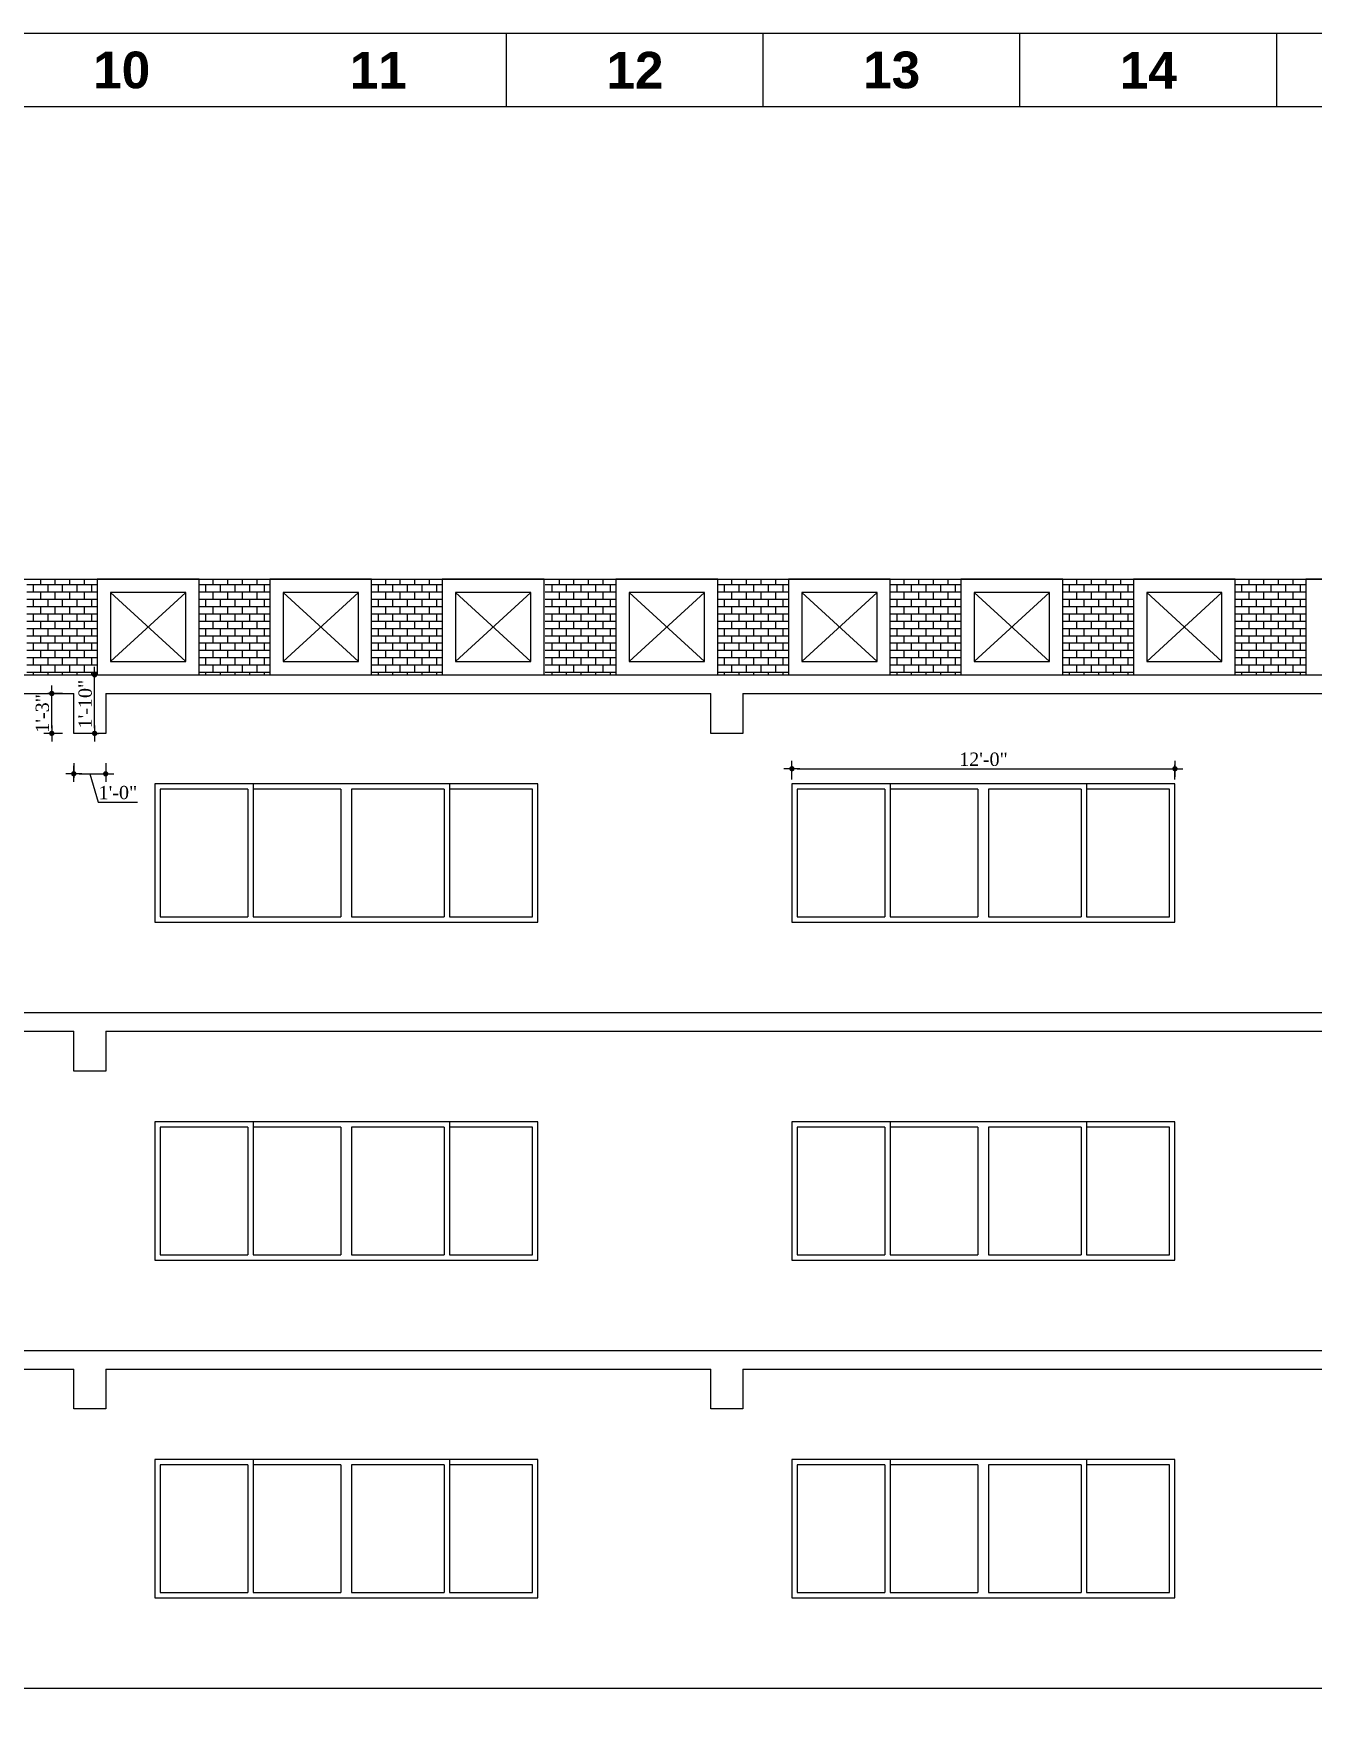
# Model space of a CAD drawing. Header units: inches. Extents: x -250485 to 735580, y -140410 to 288049.
# Drawn here: x 59560 to 60041, y 21636 to 22264 of the extents above; entities that cross this region are included whole.
import ezdxf

# ---------------------------------------------------------------- set-up
doc = ezdxf.new("R2010")
doc.units = ezdxf.units.IN
doc.header["$MEASUREMENT"] = 0
doc.header["$PDMODE"] = 35
doc.layers.get('0').update_dxf_attribs({"lineweight": 0})
doc.layers.get('Defpoints').update_dxf_attribs({"lineweight": 0})
for name, color, linetype, lineweight in [('COLUMN-2', 102, 'Continuous', 0), ('DIM_WORKING', 7, 'Continuous', 0), ('FURNITURE', 144, 'Continuous', 0), ('Inline', 7, 'Continuous', 0), ('Intercom Conduit', 40, 'Continuous', 0), ('Layer1', 134, 'Continuous', 0), ('Outline', 7, 'Continuous', 0), ('Scale', 7, 'Continuous', 0), ('Scale_Text', 7, 'Continuous', 0), ('Stair', 171, 'Continuous', 0), ('Titelblk', 7, 'Continuous', 25), ('TITLE', 7, 'Continuous', 20)]:
    doc.layers.add(name, color=color, linetype=linetype, lineweight=lineweight)
doc.styles.add('10IN', font='arial.ttf', dxfattribs={"height": 10})
doc.styles.add('REG', font='times.ttf')
doc.styles.get("Standard").update_dxf_attribs({"font": 'arialbd.ttf', "height": 24})
doc.styles.add('SX', font='arial.ttf')
doc.dimstyles.new('Dim-Pres', dxfattribs={"dimtxt": 5.5, "dimasz": 2, "dimexe": 1.5, "dimexo": 1.5, "dimgap": 1, "dimtad": 3, "dimdec": 0, "dimzin": 3, "dimdsep": 46, "dimlunit": 4, "dimtxsty": 'REG', "dimblk": 'point', "dimcen": 2, "dimclrd": 256, "dimclre": 256, "dimclrt": 7, "dimadec": 0, "dimazin": 0, "dimtfac": 0.75, "dimtdec": 0, "dimtmove": 1, "dimatfit": 3, "dimldrblk": 'point', "dimfxl": 0, "dimtolj": 1, "dimtzin": 0, "dimlwd": -1, "dimlwe": -1, "dimarcsym": 1})
doc.dimstyles.new('DIM1', dxfattribs={"dimtxt": 15, "dimasz": 24, "dimexe": 0, "dimexo": 0, "dimgap": 20, "dimtad": 0, "dimdec": 0, "dimzin": 3, "dimdsep": 46, "dimlunit": 3, "dimtxsty": 'SX', "dimblk": 'OPEN30', "dimcen": 0, "dimse1": 1, "dimse2": 1, "dimclrd": 256, "dimclrt": 2, "dimadec": 0, "dimazin": 0, "dimtfac": 1, "dimtdec": 0, "dimtmove": 2, "dimatfit": 0, "dimldrblk": 'OPEN30', "dimfxl": 1, "dimtvp": 1, "dimtolj": 1, "dimtzin": 3, "dimlwd": -1, "dimarcsym": 0})

# ---------------------------------------------------------------- blocks, each defined once
blk = doc.blocks.new('_ArchTick')
at = {"color": 0, "linetype": 'ByBlock', "const_width": 0.15}
blk.add_lwpolyline([(-0.5, -0.5), (0.5, 0.5)], dxfattribs=at)
blk = doc.blocks.new('*D493')
at = {"layer": 'Defpoints', "color": 0, "ltscale": 30, "transparency": 16777216}
for p in [(59095.65, 21761.78), (60405.04, 21761.78), (60138.38, 21641.78)]:
    blk.add_point(p, dxfattribs=at)
at = {"layer": 'DIM_WORKING', "ltscale": 30, "transparency": 16777216}
blk.add_line((60405.04, 21641.78), (60405.04, 21761.78), dxfattribs=at)
at = {"layer": 'DIM_WORKING', "ltscale": 30, "transparency": 16777216, "xscale": 6, "yscale": 6, "zscale": 6}
for p, rotation in [((60405.04, 21761.78), 90), ((60405.04, 21641.78), 270)]:
    blk.add_blockref('_ArchTick', p, dxfattribs=dict(at, rotation=rotation))
at = {"layer": 'DIM_WORKING', "ltscale": 30, "transparency": 16777216, "insert": (60394.83, 21701.78), "char_height": 10, "attachment_point": 5, "rotation": 90, "style": '10IN'}
blk.add_mtext('\\A1;10\'-0"', dxfattribs=at)
blk = doc.blocks.new('*D494')
at = {"layer": 'Defpoints', "color": 0, "ltscale": 30, "transparency": 16777216}
for p in [(60137.03, 21768.78), (60405.04, 21768.78), (59095.65, 21761.78)]:
    blk.add_point(p, dxfattribs=at)
at = {"layer": 'DIM_WORKING', "ltscale": 30, "transparency": 16777216}
blk.add_line((60405.04, 21761.78), (60405.04, 21768.78), dxfattribs=at)
at = {"layer": 'DIM_WORKING', "ltscale": 30, "transparency": 16777216, "xscale": 6, "yscale": 6, "zscale": 6}
for p, rotation in [((60405.04, 21768.78), 90), ((60405.04, 21761.78), 270)]:
    blk.add_blockref('_ArchTick', p, dxfattribs=dict(at, rotation=rotation))
at = {"layer": 'DIM_WORKING', "ltscale": 30, "transparency": 16777216, "insert": (60386.82, 21762.62), "char_height": 10, "attachment_point": 5, "rotation": 90, "style": '10IN'}
blk.add_mtext('\\A1;7"', dxfattribs=at)
blk = doc.blocks.new('dot')
at = {"color": 4}
for p, q in [((-1.5, 0), (1.5, 0)), ((0, 1.5), (0, -1.5))]:
    blk.add_line(p, q, dxfattribs=at)
at = {"color": 6, "const_width": 0.5}
blk.add_lwpolyline([(-0.25, 0, 1), (0.25, 0, 1)], format="xyb", close=True, dxfattribs=at)
blk = doc.blocks.new('point')
blk.add_blockref('dot', (0, 0))
blk = doc.blocks.new('*D506')
at = {"layer": 'Defpoints', "color": 0, "ltscale": 30, "transparency": 16777216}
for p in [(59566.63, 22015.78), (59574.9, 22015.78), (59574.9, 22000.78)]:
    blk.add_point(p, dxfattribs=at)
at = {"layer": 'Layer1', "ltscale": 30, "transparency": 16777216}
for p, q in [((59570.63, 22015.78), (59565.13, 22015.78)), ((59566.63, 22002.78), (59566.63, 22013.78)), ((59570.63, 22000.78), (59565.13, 22000.78))]:
    blk.add_line(p, q, dxfattribs=at)
at = {"layer": 'Layer1', "ltscale": 30, "transparency": 16777216, "xscale": 2, "yscale": 2, "zscale": 2}
for p, rotation in [((59566.63, 22015.78), 90), ((59566.63, 22000.78), 270)]:
    blk.add_blockref('point', p, dxfattribs=dict(at, rotation=rotation))
at = {"layer": 'Layer1', "color": 7, "ltscale": 30, "transparency": 16777216, "insert": (59563.09, 22008.28), "char_height": 5, "attachment_point": 5, "rotation": 90, "style": 'REG'}
blk.add_mtext('\\A1;1\'-3"', dxfattribs=at)
blk = doc.blocks.new('*D507')
at = {"layer": 'Defpoints', "color": 0, "ltscale": 30, "transparency": 16777216}
for p in [(59574.9, 22000.78), (59586.9, 22000.78), (59586.9, 21985.58)]:
    blk.add_point(p, dxfattribs=at)
at = {"layer": 'Layer1', "ltscale": 30, "transparency": 16777216}
for p, q in [((59574.9, 21989.58), (59574.9, 21984.08)), ((59576.9, 21985.58), (59584.9, 21985.58)), ((59580.9, 21985.58), (59584.09, 21974.95)), ((59586.9, 21989.58), (59586.9, 21984.08)), ((59584.09, 21974.95), (59598.92, 21974.95))]:
    blk.add_line(p, q, dxfattribs=at)
at = {"layer": 'Layer1', "ltscale": 30, "transparency": 16777216, "xscale": 2, "yscale": 2, "zscale": 2, "rotation": 180}
blk.add_blockref('point', (59574.9, 21985.58), dxfattribs=at)
at = {"layer": 'Layer1', "ltscale": 30, "transparency": 16777216, "xscale": 2, "yscale": 2, "zscale": 2}
blk.add_blockref('point', (59586.9, 21985.58), dxfattribs=at)
at = {"layer": 'Layer1', "color": 7, "ltscale": 30, "transparency": 16777216, "insert": (59591.5, 21978.49), "char_height": 5, "attachment_point": 5, "style": 'REG'}
blk.add_mtext('\\A1;1\'-0"', dxfattribs=at)
blk = doc.blocks.new('*D538')
at = {"layer": 'Defpoints', "color": 0, "ltscale": 30, "transparency": 16777216}
for p in [(59582.3, 22022.78), (59582.74, 22022.78), (59582.3, 22000.78)]:
    blk.add_point(p, dxfattribs=at)
at = {"layer": 'Layer1', "ltscale": 30, "transparency": 16777216}
for p, q in [((59582.74, 22022.78), (59584.24, 22022.78)), ((59582.74, 22002.78), (59582.74, 22020.78)), ((59582.74, 22000.78), (59584.24, 22000.78))]:
    blk.add_line(p, q, dxfattribs=at)
at = {"layer": 'Layer1', "ltscale": 30, "transparency": 16777216, "xscale": 2, "yscale": 2, "zscale": 2}
for p, rotation in [((59582.74, 22022.78), 90), ((59582.74, 22000.78), 270)]:
    blk.add_blockref('point', p, dxfattribs=dict(at, rotation=rotation))
at = {"layer": 'Layer1', "color": 7, "ltscale": 30, "transparency": 16777216, "insert": (59579.2, 22011.78), "char_height": 5, "attachment_point": 5, "rotation": 90, "style": 'REG'}
blk.add_mtext('\\A1;1\'-10"', dxfattribs=at)
blk = doc.blocks.new('*D539')
at = {"layer": 'Defpoints', "color": 0, "ltscale": 30, "transparency": 16777216}
for p in [(59988.9, 21987.48), (59844.9, 21981.78), (59988.9, 21981.78)]:
    blk.add_point(p, dxfattribs=at)
at = {"layer": 'Layer1', "ltscale": 30, "transparency": 16777216}
for p, q in [((59844.9, 21983.48), (59844.9, 21988.98)), ((59846.9, 21987.48), (59986.9, 21987.48)), ((59988.9, 21983.48), (59988.9, 21988.98))]:
    blk.add_line(p, q, dxfattribs=at)
at = {"layer": 'Layer1', "ltscale": 30, "transparency": 16777216, "xscale": 2, "yscale": 2, "zscale": 2, "rotation": 180}
blk.add_blockref('point', (59844.9, 21987.48), dxfattribs=at)
at = {"layer": 'Layer1', "ltscale": 30, "transparency": 16777216, "xscale": 2, "yscale": 2, "zscale": 2}
blk.add_blockref('point', (59988.9, 21987.48), dxfattribs=at)
at = {"layer": 'Layer1', "color": 7, "ltscale": 30, "transparency": 16777216, "insert": (59916.9, 21991.02), "char_height": 5, "attachment_point": 5, "style": 'REG'}
blk.add_mtext('\\A1;12\'-0"', dxfattribs=at)
blk = doc.blocks.new('PAGE')
at = {"layer": 'Inline', "color": 252, "lineweight": 15}
blk.add_lwpolyline([(178051640.63, 22656441.11), (178051640.63, 22657235.79), (178050505.36, 22657235.79), (178050505.36, 22656441.11)], close=True, dxfattribs=at)
at = {"layer": 'Outline', "color": 252, "lineweight": 15}
blk.add_line((178051662.57, 22657252.66), (178050483.42, 22657252.66), dxfattribs=at)
at = {"layer": 'Scale', "color": 252, "lineweight": 9}
for p, q in [((178051131.99, 22657235.79), (178051131.99, 22657252.66)), ((178051190.99, 22657235.79), (178051190.99, 22657252.66)), ((178051249.99, 22657235.79), (178051249.99, 22657252.66)), ((178051308.99, 22657235.79), (178051308.99, 22657252.66))]:
    blk.add_line(p, q, dxfattribs=at)
at = {"layer": 'Scale_Text', "color": 252, "lineweight": 13, "char_height": 8.435, "width": 2.5102, "attachment_point": 5}
for s, insert in [('10', (178051043.5, 22657244.22)), ('11', (178051102.49, 22657244.22)), ('12', (178051161.49, 22657244.22)), ('13', (178051220.49, 22657244.22)), ('14', (178051279.49, 22657244.22))]:
    blk.add_mtext(s, dxfattribs=dict(at, insert=insert))
blk = doc.blocks.new('Title')
at = {"layer": 'Titelblk', "color": 3, "linetype": 'Continuous', "lineweight": 0, "xscale": 3.014611567961765, "yscale": 3.014611567959946, "zscale": 3.014611567966516}
blk.add_blockref('PAGE', (-536855255.8, -68388224), dxfattribs=at)

msp = doc.modelspace()

# ---------------------------------------------------------------- hatches: boundary and pattern name
at = {"layer": 'DIM_WORKING', "ltscale": 30}
h = msp.add_hatch(dxfattribs=at)
h.set_pattern_fill('BRICK', color=256, scale=11, style=0)
h.set_pattern_definition([(0, (52921.2102, 21509.5093), (0, 2.75), []), (90, (52921.21, 21509.509), (-5.5, 3e-16), [2.75, -2.75]), (90, (52923.96, 21509.509), (-5.5, 3e-16), [-2.75, 2.75])])
h.paths.add_polyline_path([(59583.75, 22058.78), (59557.19, 22058.78), (59557.19, 22022.78), (59583.75, 22022.78)])
h = msp.add_hatch(dxfattribs=at)
h.set_pattern_fill('BRICK', color=256, scale=11, style=0)
h.set_pattern_definition([(0, (52986.0592, 21509.5093), (0, 2.75), []), (90, (52986.059, 21509.509), (-5.5, 3e-16), [2.75, -2.75]), (90, (52988.809, 21509.509), (-5.5, 3e-16), [-2.75, 2.75])])
h.paths.add_polyline_path([(59648.6, 22058.78), (59622.04, 22058.78), (59622.04, 22022.78), (59648.6, 22022.78)])
h = msp.add_hatch(dxfattribs=at)
h.set_pattern_fill('BRICK', color=256, scale=11, style=0)
h.set_pattern_definition([(0, (53050.9082, 21509.5093), (0, 2.75), []), (90, (53050.908, 21509.509), (-5.5, 3e-16), [2.75, -2.75]), (90, (53053.658, 21509.509), (-5.5, 3e-16), [-2.75, 2.75])])
h.paths.add_polyline_path([(59713.45, 22058.78), (59686.89, 22058.78), (59686.89, 22022.78), (59713.45, 22022.78)])
h = msp.add_hatch(dxfattribs=at)
h.set_pattern_fill('BRICK', color=256, scale=11, style=0)
h.set_pattern_definition([(0, (53116.1983, 21509.5093), (0, 2.75), []), (90, (53116.1983, 21509.509), (-5.5, 3e-16), [2.75, -2.75]), (90, (53118.9483, 21509.509), (-5.5, 3e-16), [-2.75, 2.75])])
h.paths.add_polyline_path([(59778.74, 22058.78), (59752.18, 22058.78), (59752.18, 22022.78), (59778.74, 22022.78)])
h = msp.add_hatch(dxfattribs=at)
h.set_pattern_fill('BRICK', color=256, scale=11, style=0)
h.set_pattern_definition([(0, (53181.0473, 21509.5093), (0, 2.75), []), (90, (53181.0473, 21509.509), (-5.5, 3e-16), [2.75, -2.75]), (90, (53183.7973, 21509.509), (-5.5, 3e-16), [-2.75, 2.75])])
h.paths.add_polyline_path([(59843.59, 22058.78), (59817.03, 22058.78), (59817.03, 22022.78), (59843.59, 22022.78)])
h = msp.add_hatch(dxfattribs=at)
h.set_pattern_fill('BRICK', color=256, scale=11, style=0)
h.set_pattern_definition([(0, (53245.8963, 21509.5093), (0, 2.75), []), (90, (53245.8963, 21509.509), (-5.5, 3e-16), [2.75, -2.75]), (90, (53248.6463, 21509.509), (-5.5, 3e-16), [-2.75, 2.75])])
h.paths.add_polyline_path([(59908.43, 22058.78), (59881.88, 22058.78), (59881.88, 22022.78), (59908.43, 22022.78)])
h = msp.add_hatch(dxfattribs=at)
h.set_pattern_fill('BRICK', color=256, scale=11, style=0)
h.set_pattern_definition([(0, (53310.7453, 21509.5093), (0, 2.75), []), (90, (53310.7453, 21509.509), (-5.5, 3e-16), [2.75, -2.75]), (90, (53313.4953, 21509.509), (-5.5, 3e-16), [-2.75, 2.75])])
h.paths.add_polyline_path([(59973.28, 22058.78), (59946.73, 22058.78), (59946.73, 22022.78), (59973.28, 22022.78)])
h = msp.add_hatch(dxfattribs=at)
h.set_pattern_fill('BRICK', color=256, scale=11, style=0)
h.set_pattern_definition([(0, (53375.5943, 21509.5093), (0, 2.75), []), (90, (53375.5943, 21509.509), (-5.5, 3e-16), [2.75, -2.75]), (90, (53378.3443, 21509.509), (-5.5, 3e-16), [-2.75, 2.75])])
h.paths.add_polyline_path([(60038.13, 22058.78), (60011.58, 22058.78), (60011.58, 22022.78), (60038.13, 22022.78)])

# ---------------------------------------------------------------- linework, layer by layer
at = {"layer": 'COLUMN-2', "ltscale": 30}
for points in [[(59033.65, 22022.78), (60152.65, 22022.78)], [(59347.4, 22015.78), (59574.9, 22015.78)], [(59586.9, 22015.78), (59586.9, 22000.78), (59574.9, 22000.78), (59574.9, 22015.78)], [(59586.9, 22015.78), (59814.4, 22015.78)], [(59826.4, 22015.78), (59826.4, 22000.78), (59814.4, 22000.78), (59814.4, 22015.78)], [(59826.4, 22015.78), (60053.9, 22015.78)], [(59033.65, 21895.78), (60152.65, 21895.78)], [(59347.4, 21888.78), (59574.9, 21888.78)], [(59586.9, 21888.78), (59586.9, 21873.78), (59574.9, 21873.78), (59574.9, 21888.78)], [(59586.9, 21888.78), (60053.9, 21888.78)], [(59033.65, 21768.78), (60152.65, 21768.78)], [(59347.4, 21761.78), (59574.9, 21761.78)], [(59586.9, 21761.78), (59586.9, 21746.78), (59574.9, 21746.78), (59574.9, 21761.78)], [(59586.9, 21761.78), (59814.4, 21761.78)], [(59826.4, 21761.78), (59826.4, 21746.78), (59814.4, 21746.78), (59814.4, 21761.78)], [(59826.4, 21761.78), (60053.9, 21761.78)], [(59033.65, 21641.78), (60152.65, 21641.78)]]:
    msp.add_lwpolyline(points, dxfattribs=at)
at = {"layer": 'FURNITURE', "ltscale": 30}
for p, q in [((59617.04, 22053.78), (59588.75, 22027.78)), ((59588.75, 22053.78), (59617.04, 22027.78)), ((59681.89, 22053.78), (59653.6, 22027.78)), ((59653.6, 22053.78), (59681.89, 22027.78)), ((59746.74, 22053.78), (59718.45, 22027.78)), ((59718.45, 22053.78), (59746.74, 22027.78)), ((59812.03, 22053.78), (59783.74, 22027.78)), ((59783.74, 22053.78), (59812.03, 22027.78)), ((59876.88, 22053.78), (59848.59, 22027.78)), ((59848.59, 22053.78), (59876.88, 22027.78)), ((59941.73, 22053.78), (59913.43, 22027.78)), ((59913.43, 22053.78), (59941.73, 22027.78)), ((60006.58, 22053.78), (59978.28, 22027.78)), ((59978.28, 22053.78), (60006.58, 22027.78))]:
    msp.add_line(p, q, dxfattribs=at)
for points in [[(59622.04, 22058.78), (59583.75, 22058.78), (59583.75, 22022.78), (59622.04, 22022.78)], [(59617.04, 22053.78), (59588.75, 22053.78), (59588.75, 22027.78), (59617.04, 22027.78)], [(59686.89, 22058.78), (59648.6, 22058.78), (59648.6, 22022.78), (59686.89, 22022.78)], [(59681.89, 22053.78), (59653.6, 22053.78), (59653.6, 22027.78), (59681.89, 22027.78)], [(59751.74, 22058.78), (59713.45, 22058.78), (59713.45, 22022.78), (59751.74, 22022.78)], [(59746.74, 22053.78), (59718.45, 22053.78), (59718.45, 22027.78), (59746.74, 22027.78)], [(59817.03, 22058.78), (59778.74, 22058.78), (59778.74, 22022.78), (59817.03, 22022.78)], [(59812.03, 22053.78), (59783.74, 22053.78), (59783.74, 22027.78), (59812.03, 22027.78)], [(59881.88, 22058.78), (59843.59, 22058.78), (59843.59, 22022.78), (59881.88, 22022.78)], [(59876.88, 22053.78), (59848.59, 22053.78), (59848.59, 22027.78), (59876.88, 22027.78)], [(59946.73, 22058.78), (59908.43, 22058.78), (59908.43, 22022.78), (59946.73, 22022.78)], [(59941.73, 22053.78), (59913.43, 22053.78), (59913.43, 22027.78), (59941.73, 22027.78)], [(60011.58, 22058.78), (59973.28, 22058.78), (59973.28, 22022.78), (60011.58, 22022.78)], [(60006.58, 22053.78), (59978.28, 22053.78), (59978.28, 22027.78), (60006.58, 22027.78)], [(60076.43, 22058.78), (60038.13, 22058.78), (60038.13, 22022.78), (60076.43, 22022.78)]]:
    msp.add_lwpolyline(points, close=True, dxfattribs=at)
at = {"layer": 'Intercom Conduit', "ltscale": 30}
msp.add_lwpolyline([(59033.65, 22058.78), (60077.4, 22058.78)], dxfattribs=at)
at = {"layer": 'Stair', "ltscale": 30}
for p, q in [((59640.32, 21979.78), (59640.32, 21931.78)), ((59642.32, 21981.78), (59642.32, 21931.78)), ((59675.25, 21979.78), (59675.25, 21931.78)), ((59679.25, 21979.78), (59679.25, 21931.78)), ((59714.17, 21979.78), (59714.17, 21931.78)), ((59716.17, 21981.78), (59716.17, 21931.78)), ((59879.82, 21979.78), (59879.82, 21931.78)), ((59881.82, 21981.78), (59881.82, 21931.78)), ((59914.75, 21979.78), (59914.75, 21931.78)), ((59918.75, 21979.78), (59918.75, 21931.78)), ((59953.67, 21979.78), (59953.67, 21931.78)), ((59955.67, 21981.78), (59955.67, 21931.78)), ((59640.32, 21852.78), (59640.32, 21804.78)), ((59642.32, 21854.78), (59642.32, 21804.78)), ((59675.25, 21852.78), (59675.25, 21804.78)), ((59679.25, 21852.78), (59679.25, 21804.78)), ((59714.17, 21852.78), (59714.17, 21804.78)), ((59716.17, 21854.78), (59716.17, 21804.78)), ((59879.82, 21852.78), (59879.82, 21804.78)), ((59881.82, 21854.78), (59881.82, 21804.78)), ((59914.75, 21852.78), (59914.75, 21804.78)), ((59918.75, 21852.78), (59918.75, 21804.78)), ((59953.67, 21852.78), (59953.67, 21804.78)), ((59955.67, 21854.78), (59955.67, 21804.78)), ((59642.32, 21727.78), (59642.32, 21677.78)), ((59716.17, 21727.78), (59716.17, 21677.78)), ((59881.82, 21727.78), (59881.82, 21677.78)), ((59955.67, 21727.78), (59955.67, 21677.78)), ((59640.32, 21725.78), (59640.32, 21677.78)), ((59675.25, 21725.78), (59675.25, 21677.78)), ((59679.25, 21725.78), (59679.25, 21677.78)), ((59714.17, 21725.78), (59714.17, 21677.78)), ((59879.82, 21725.78), (59879.82, 21677.78)), ((59914.75, 21725.78), (59914.75, 21677.78)), ((59918.75, 21725.78), (59918.75, 21677.78)), ((59953.67, 21725.78), (59953.67, 21677.78))]:
    msp.add_line(p, q, dxfattribs=at)
for points in [[(59749.4, 21981.78), (59605.4, 21981.78), (59605.4, 21929.78), (59749.4, 21929.78)], [(59988.9, 21981.78), (59844.9, 21981.78), (59844.9, 21929.78), (59988.9, 21929.78)], [(59749.4, 21854.78), (59605.4, 21854.78), (59605.4, 21802.78), (59749.4, 21802.78)], [(59988.9, 21854.78), (59844.9, 21854.78), (59844.9, 21802.78), (59988.9, 21802.78)], [(59749.4, 21727.78), (59605.4, 21727.78), (59605.4, 21675.78), (59749.4, 21675.78)], [(59988.9, 21727.78), (59844.9, 21727.78), (59844.9, 21675.78), (59988.9, 21675.78)]]:
    msp.add_lwpolyline(points, close=True, dxfattribs=at)
for points in [[(59749.4, 21981.78), (59605.4, 21981.78), (59605.4, 21929.78), (59749.4, 21929.78)], [(59640.32, 21979.78), (59607.4, 21979.78), (59607.4, 21931.78), (59640.32, 21931.78)], [(59640.32, 21979.78), (59607.4, 21979.78), (59607.4, 21931.78), (59640.32, 21931.78)], [(59675.25, 21979.78), (59642.32, 21979.78)], [(59673.25, 21979.78), (59642.32, 21979.78)], [(59714.17, 21979.78), (59679.25, 21979.78)], [(59714.17, 21979.78), (59679.25, 21979.78)], [(59716.17, 21931.78), (59747.4, 21931.78), (59747.4, 21979.78), (59716.17, 21979.78)], [(59747.4, 21979.78), (59716.17, 21979.78)], [(59747.4, 21979.78), (59716.17, 21979.78)], [(59988.9, 21981.78), (59844.9, 21981.78), (59844.9, 21929.78), (59988.9, 21929.78)], [(59879.82, 21979.78), (59846.9, 21979.78), (59846.9, 21931.78), (59879.82, 21931.78)], [(59879.82, 21979.78), (59846.9, 21979.78), (59846.9, 21931.78), (59879.82, 21931.78)], [(59914.75, 21979.78), (59881.82, 21979.78)], [(59912.75, 21979.78), (59881.82, 21979.78)], [(59953.67, 21979.78), (59918.75, 21979.78)], [(59953.67, 21979.78), (59918.75, 21979.78)], [(59955.67, 21931.78), (59986.9, 21931.78), (59986.9, 21979.78), (59955.67, 21979.78)], [(59986.9, 21979.78), (59955.67, 21979.78)], [(59986.9, 21979.78), (59955.67, 21979.78)], [(59642.32, 21931.78), (59675.25, 21931.78)], [(59642.32, 21931.78), (59673.25, 21931.78)], [(59679.25, 21931.78), (59714.17, 21931.78)], [(59679.25, 21931.78), (59714.17, 21931.78)], [(59716.17, 21931.78), (59747.4, 21931.78)], [(59716.17, 21931.78), (59747.4, 21931.78)], [(59881.82, 21931.78), (59914.75, 21931.78)], [(59881.82, 21931.78), (59912.75, 21931.78)], [(59918.75, 21931.78), (59953.67, 21931.78)], [(59918.75, 21931.78), (59953.67, 21931.78)], [(59955.67, 21931.78), (59986.9, 21931.78)], [(59955.67, 21931.78), (59986.9, 21931.78)], [(59749.4, 21854.78), (59605.4, 21854.78), (59605.4, 21802.78), (59749.4, 21802.78)], [(59640.32, 21852.78), (59607.4, 21852.78), (59607.4, 21804.78), (59640.32, 21804.78)], [(59640.32, 21852.78), (59607.4, 21852.78), (59607.4, 21804.78), (59640.32, 21804.78)], [(59675.25, 21852.78), (59642.32, 21852.78)], [(59673.25, 21852.78), (59642.32, 21852.78)], [(59714.17, 21852.78), (59679.25, 21852.78)], [(59714.17, 21852.78), (59679.25, 21852.78)], [(59716.17, 21804.78), (59747.4, 21804.78), (59747.4, 21852.78), (59716.17, 21852.78)], [(59747.4, 21852.78), (59716.17, 21852.78)], [(59747.4, 21852.78), (59716.17, 21852.78)], [(59988.9, 21854.78), (59844.9, 21854.78), (59844.9, 21802.78), (59988.9, 21802.78)], [(59879.82, 21852.78), (59846.9, 21852.78), (59846.9, 21804.78), (59879.82, 21804.78)], [(59879.82, 21852.78), (59846.9, 21852.78), (59846.9, 21804.78), (59879.82, 21804.78)], [(59914.75, 21852.78), (59881.82, 21852.78)], [(59912.75, 21852.78), (59881.82, 21852.78)], [(59953.67, 21852.78), (59918.75, 21852.78)], [(59953.67, 21852.78), (59918.75, 21852.78)], [(59955.67, 21804.78), (59986.9, 21804.78), (59986.9, 21852.78), (59955.67, 21852.78)], [(59986.9, 21852.78), (59955.67, 21852.78)], [(59986.9, 21852.78), (59955.67, 21852.78)], [(59642.32, 21804.78), (59675.25, 21804.78)], [(59642.32, 21804.78), (59673.25, 21804.78)], [(59679.25, 21804.78), (59714.17, 21804.78)], [(59679.25, 21804.78), (59714.17, 21804.78)], [(59716.17, 21804.78), (59747.4, 21804.78)], [(59716.17, 21804.78), (59747.4, 21804.78)], [(59881.82, 21804.78), (59914.75, 21804.78)], [(59881.82, 21804.78), (59912.75, 21804.78)], [(59918.75, 21804.78), (59953.67, 21804.78)], [(59918.75, 21804.78), (59953.67, 21804.78)], [(59955.67, 21804.78), (59986.9, 21804.78)], [(59955.67, 21804.78), (59986.9, 21804.78)], [(59749.4, 21727.78), (59605.4, 21727.78), (59605.4, 21675.78), (59749.4, 21675.78)], [(59988.9, 21727.78), (59844.9, 21727.78), (59844.9, 21675.78), (59988.9, 21675.78)], [(59640.32, 21725.78), (59607.4, 21725.78), (59607.4, 21677.78), (59640.32, 21677.78)], [(59640.32, 21725.78), (59607.4, 21725.78), (59607.4, 21677.78), (59640.32, 21677.78)], [(59675.25, 21725.78), (59642.32, 21725.78)], [(59673.25, 21725.78), (59642.32, 21725.78)], [(59714.17, 21725.78), (59679.25, 21725.78)], [(59714.17, 21725.78), (59679.25, 21725.78)], [(59716.17, 21677.78), (59747.4, 21677.78), (59747.4, 21725.78), (59716.17, 21725.78)], [(59747.4, 21725.78), (59716.17, 21725.78)], [(59747.4, 21725.78), (59716.17, 21725.78)], [(59879.82, 21725.78), (59846.9, 21725.78), (59846.9, 21677.78), (59879.82, 21677.78)], [(59879.82, 21725.78), (59846.9, 21725.78), (59846.9, 21677.78), (59879.82, 21677.78)], [(59914.75, 21725.78), (59881.82, 21725.78)], [(59912.75, 21725.78), (59881.82, 21725.78)], [(59953.67, 21725.78), (59918.75, 21725.78)], [(59953.67, 21725.78), (59918.75, 21725.78)], [(59955.67, 21677.78), (59986.9, 21677.78), (59986.9, 21725.78), (59955.67, 21725.78)], [(59986.9, 21725.78), (59955.67, 21725.78)], [(59986.9, 21725.78), (59955.67, 21725.78)], [(59642.32, 21677.78), (59675.25, 21677.78)], [(59642.32, 21677.78), (59673.25, 21677.78)], [(59679.25, 21677.78), (59714.17, 21677.78)], [(59679.25, 21677.78), (59714.17, 21677.78)], [(59716.17, 21677.78), (59747.4, 21677.78)], [(59716.17, 21677.78), (59747.4, 21677.78)], [(59881.82, 21677.78), (59914.75, 21677.78)], [(59881.82, 21677.78), (59912.75, 21677.78)], [(59918.75, 21677.78), (59953.67, 21677.78)], [(59918.75, 21677.78), (59953.67, 21677.78)], [(59955.67, 21677.78), (59986.9, 21677.78)], [(59955.67, 21677.78), (59986.9, 21677.78)]]:
    msp.add_lwpolyline(points, dxfattribs=at)

# ---------------------------------------------------------------- block references
at = {"layer": 'TITLE', "xscale": 0.5425392190591083, "yscale": 0.5425392190518323, "zscale": 0.5425392145730539}
msp.add_blockref('Title', (114129.16, 68601.13), dxfattribs=at)

# ---------------------------------------------------------------- dimensions: what is measured, and where the dimension line sits
at = {"layer": 'DIM_WORKING', "ltscale": 30}
dim = msp.add_linear_dim(base=(60405.04, 21768.78), p1=(59095.65, 21761.78), p2=(60137.03, 21768.78), angle=90, dimstyle='DIM1', override={"dimtxt": 8, "dimasz": 6, "dimgap": 3, "dimtxsty": '10IN', "dimblk": 'ArchTick', "dimclrt": 256, "dimldrblk": 'ArchTick', "dimfxl": 4, "dimarcsym": 1}, dxfattribs=at)
dim.commit()
dim.dimension.update_dxf_attribs({"geometry": '*D494', "text_midpoint": (60386.82, 21762.62), "dimtype": 160})
dim = msp.add_linear_dim(base=(60405.04, 21761.78), p1=(60138.38, 21641.78), p2=(59095.65, 21761.78), angle=90, dimstyle='DIM1', override={"dimtxt": 8, "dimasz": 6, "dimgap": 3, "dimtxsty": '10IN', "dimblk": 'ArchTick', "dimclrt": 256, "dimldrblk": 'ArchTick', "dimfxl": 4, "dimarcsym": 1}, dxfattribs=at)
dim.commit()
dim.dimension.update_dxf_attribs({"geometry": '*D493', "text_midpoint": (60394.83, 21701.78)})
at = {"layer": 'Layer1', "ltscale": 30}
for base, p1, p2, picture, middle in [((59582.74, 22022.78), (59582.3, 22000.78), (59582.3, 22022.78), '*D538', (59579.2, 22011.78)), ((59566.63, 22015.78), (59574.9, 22000.78), (59574.9, 22015.78), '*D506', (59563.09, 22008.28))]:
    dim = msp.add_linear_dim(base=base, p1=p1, p2=p2, angle=90, dimstyle='Dim-Pres', override={"dimtxt": 5, "dimfxl": 4, "dimfxlon": 1}, dxfattribs=at)
    dim.commit()
    dim.dimension.update_dxf_attribs({"geometry": picture, "text_midpoint": middle})
for base, p1, p2, picture, middle in [((59586.9, 21985.58), (59574.9, 22000.78), (59586.9, 22000.78), '*D507', (59585.09, 21978.49)), ((59988.9, 21987.48), (59844.9, 21981.78), (59988.9, 21981.78), '*D539', (59916.9, 21991.02))]:
    dim = msp.add_linear_dim(base=base, p1=p1, p2=p2, dimstyle='Dim-Pres', override={"dimtxt": 5, "dimfxl": 4, "dimfxlon": 1}, dxfattribs=at)
    dim.commit()
    dim.dimension.update_dxf_attribs({"geometry": picture, "text_midpoint": middle})

doc.saveas('drawing.dxf')
